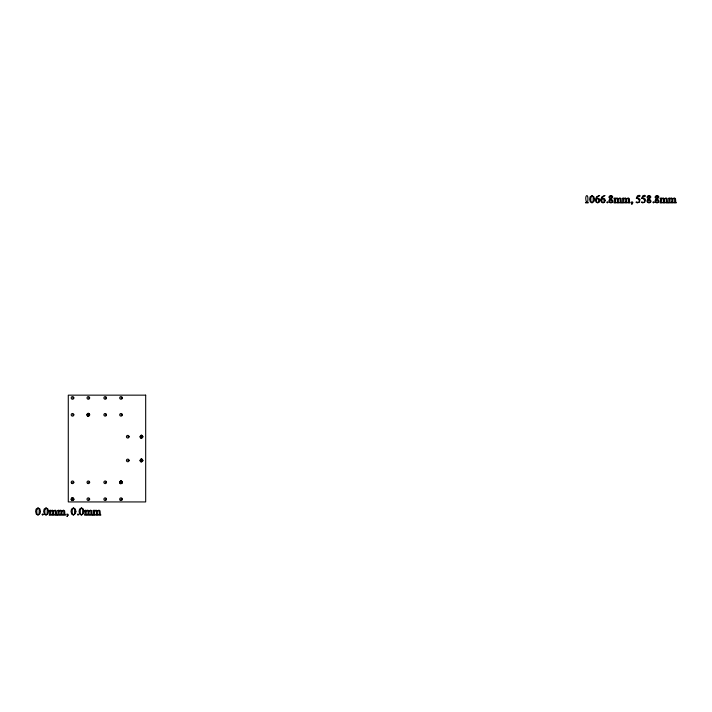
<?xml version="1.0" encoding="UTF-8"?>
<svg xmlns="http://www.w3.org/2000/svg" width="712" height="712" viewBox="0 0 712 712"><rect width="100%" height="100%" fill="white"/><g stroke="black" fill="none" stroke-linecap="round" stroke-linejoin="round"><path stroke-width="1.07" d="M73.826 499.183C69.251 504.452 72.215 492.962 73.648 499.842L72.499 500.5L71.182 499.183L72.499 497.857L73.826 499.183L72.499 499.183M89.641 414.802C85.075 420.08 88.03 408.581 89.463 415.461L87.665 415.942L87.184 414.144L88.324 413.485L89.641 414.802A1.317 1.317 0 0 1 87.665 415.942A1.317 1.317 0 0 1 87.665 413.663A1.317 1.317 0 0 1 89.641 414.802L88.324 414.802M122.339 482.3C117.774 487.578 120.729 476.088 122.161 482.959L121.022 483.626L119.705 482.3L121.022 480.983L122.339 482.3A1.317 1.317 0 0 1 120.364 483.448A1.317 1.317 0 0 1 120.364 481.161A1.317 1.317 0 0 1 122.339 482.3L121.022 482.3M142.783 436.705C138.217 441.983 141.172 430.493 142.605 437.364L141.465 438.022L140.148 436.705L141.465 435.388L142.783 436.705A1.317 1.317 0 0 1 140.807 437.853A1.317 1.317 0 0 1 140.807 435.566A1.317 1.317 0 0 1 142.783 436.705L141.465 436.705M142.783 460.442C138.217 465.71 141.172 454.22 142.605 461.1L141.465 461.759L140.148 460.442L141.465 459.124L142.783 460.442L141.465 460.442M72.499 397.928L73.826 397.928A1.317 1.317 0 0 1 71.841 399.067A1.317 1.317 0 0 1 71.841 396.789A1.317 1.317 0 0 1 73.826 397.928M88.324 397.928L89.641 397.928A1.317 1.317 0 0 1 87.665 399.067A1.317 1.317 0 0 1 87.665 396.789A1.317 1.317 0 0 1 89.641 397.928M105.198 397.928L106.515 397.928A1.317 1.317 0 0 1 104.539 399.067A1.317 1.317 0 0 1 104.539 396.789A1.317 1.317 0 0 1 106.515 397.928M121.022 397.928L122.339 397.928A1.317 1.317 0 0 1 120.364 399.067A1.317 1.317 0 0 1 120.364 396.789A1.317 1.317 0 0 1 122.339 397.928M72.499 414.802L73.826 414.802A1.317 1.317 0 0 1 71.841 415.942A1.317 1.317 0 0 1 71.841 413.663A1.317 1.317 0 0 1 73.826 414.802M105.198 414.802L106.515 414.802A1.317 1.317 0 0 1 104.539 415.942A1.317 1.317 0 0 1 104.539 413.663A1.317 1.317 0 0 1 106.515 414.802M121.022 414.802L122.339 414.802A1.317 1.317 0 0 1 120.364 415.942A1.317 1.317 0 0 1 120.364 413.663A1.317 1.317 0 0 1 122.339 414.802M127.751 436.705L129.077 436.705A1.317 1.317 0 0 1 127.092 437.853A1.317 1.317 0 0 1 127.092 435.566A1.317 1.317 0 0 1 129.077 436.705M127.751 460.442L129.077 460.442A1.317 1.317 0 0 1 127.092 461.581A1.317 1.317 0 0 1 127.092 459.293A1.317 1.317 0 0 1 129.077 460.442M72.499 482.3L73.826 482.3M88.324 482.3L89.641 482.3M105.198 482.3L106.515 482.3A1.317 1.317 0 0 1 104.539 483.448A1.317 1.317 0 0 1 104.539 481.161A1.317 1.317 0 0 1 106.515 482.3M88.324 499.183L89.641 499.183A1.317 1.317 0 0 1 87.665 500.322A1.317 1.317 0 0 1 87.665 498.035A1.317 1.317 0 0 1 89.641 499.183M105.198 499.183L106.515 499.183A1.317 1.317 0 0 1 104.539 500.322A1.317 1.317 0 0 1 104.539 498.035A1.317 1.317 0 0 1 106.515 499.183M121.022 499.183L122.339 499.183M36.81 509.569L36.81 513.503L38.065 514.838L39.124 513.993L39.24 509.525L38.03 508.11L36.81 509.569M44.847 509.569L44.847 513.503L46.111 514.838L47.161 513.993L47.277 509.525L46.066 508.11L44.847 509.569M72.232 509.569L72.241 513.503L73.496 514.838L74.546 513.993L74.662 509.525L73.452 508.11L72.232 509.569M80.269 509.569L80.278 513.503L81.533 514.838L82.583 513.993L82.699 509.525L81.488 508.11L80.269 509.569M590.809 197.34L590.818 201.282L592.072 202.609L593.123 201.772L593.238 197.304L592.028 195.889L590.809 197.34M52.724 513.779L52.581 514.651C50.098 515.274 56.195 515.274 53.72 514.66L53.569 511.332L54.726 510.691L55.483 511.118L55.447 514.696C53.062 515.23 58.98 515.23 56.613 514.714L56.293 510.816L55.162 510.13L53.471 511.038L52.341 510.13L50.668 510.967C51.54 509.178 47.829 511.029 49.724 510.94L49.617 514.758C47.375 515.212 53.249 515.194 50.846 514.731L50.712 511.323L51.255 510.869L52.617 511.207L52.724 513.779M61.054 513.779L60.921 514.651C58.437 515.274 64.534 515.274 62.06 514.66L61.908 511.332L63.056 510.691L63.822 511.118L63.786 514.696C61.401 515.23 67.311 515.23 64.952 514.714L64.623 510.816L63.501 510.13L61.811 511.038L60.671 510.13L59.007 510.967C59.87 509.178 56.159 511.029 58.064 510.94L57.957 514.758C55.714 515.212 61.579 515.194 59.185 514.731L59.043 511.323L59.594 510.869L60.947 511.207L61.054 513.779M88.146 513.779L88.003 514.651C85.529 515.274 91.617 515.274 89.142 514.66L89 511.332L90.148 510.691L90.905 511.118L90.869 514.696C88.484 515.23 94.402 515.23 92.035 514.714L91.715 510.816L90.584 510.13L88.893 511.038L87.763 510.13L86.09 510.967C86.962 509.178 83.251 511.029 85.146 510.94L85.04 514.758C82.797 515.212 88.671 515.194 86.277 514.731L86.134 511.323L86.677 510.869L88.039 511.207L88.146 513.779M96.476 513.779L96.343 514.651C93.859 515.274 99.956 515.274 97.482 514.66L97.33 511.332L98.479 510.691L99.244 511.118L99.208 514.696C96.823 515.23 102.742 515.23 100.374 514.714L100.045 510.816L98.924 510.13L97.233 511.038L96.093 510.13L94.429 510.967C95.301 509.178 91.59 511.029 93.486 510.94L93.379 514.758C91.136 515.212 97.001 515.194 94.607 514.731L94.474 511.323L95.016 510.869L96.378 511.207L96.476 513.779M617.438 201.558L617.304 202.43C614.821 203.054 620.917 203.045 618.434 202.43L618.292 199.111L619.44 198.47L620.197 198.897L620.161 202.475C617.776 203.009 623.694 203 621.336 202.493L621.006 198.595L619.876 197.909L618.194 198.817L617.055 197.909L615.382 198.737C616.254 196.957 612.543 198.808 614.438 198.71L614.331 202.537C612.089 202.982 617.963 202.973 615.568 202.511L615.426 199.102L615.969 198.639L617.331 198.977L617.438 201.558M625.768 201.558L625.634 202.43C623.151 203.054 629.248 203.045 626.774 202.43L626.622 199.111L627.779 198.47L628.536 198.897L628.5 202.475C626.115 203.009 632.034 203 629.666 202.493L629.337 198.595L628.215 197.909L626.524 198.817L625.394 197.909L623.721 198.737C624.593 196.975 620.873 198.808 622.778 198.71L622.671 202.537C620.428 202.982 626.293 202.973 623.899 202.511L623.765 199.102L624.308 198.639L625.67 198.977L625.768 201.558M663.575 201.558L663.442 202.43C660.958 203.054 667.055 203.045 664.581 202.43L664.429 199.111L665.578 198.47L666.334 198.897L666.307 202.475C663.922 203.009 669.832 203 667.473 202.493L667.144 198.595L666.023 197.909L664.332 198.817L663.192 197.909L661.528 198.737C662.391 196.975 658.68 198.808 660.576 198.71L660.469 202.537C658.226 202.982 664.1 202.973 661.706 202.511L661.564 199.102L662.107 198.639L663.468 198.977L663.575 201.558M671.914 201.558L671.772 202.43C669.289 203.054 675.385 203.045 672.911 202.43L672.76 199.111L673.917 198.47L674.673 198.897L674.638 202.475C672.253 203.009 678.171 203 675.804 202.493L675.483 198.595L674.353 197.909L672.662 198.817L671.532 197.909L669.858 198.737C670.731 196.975 667.011 198.808 668.915 198.71L668.808 202.537C666.566 202.982 672.439 202.973 670.037 202.511L669.903 199.102L670.446 198.639L671.808 198.977L671.914 201.558M40.451 511.43L40.13 513.397L38.003 515.132L36.312 514.189L35.6 511.474L36.072 509.151L38.056 507.825L39.925 509.089L40.451 511.43M48.487 511.43L48.167 513.397L46.04 515.132L44.349 514.189L43.637 511.474L44.117 509.151L46.093 507.825L47.962 509.089L48.487 511.43M75.873 511.43L75.552 513.397L73.434 515.132L71.734 514.189L71.022 511.474L71.503 509.151L73.478 507.825L75.347 509.089L75.873 511.43M83.909 511.43L83.589 513.397L81.471 515.132L79.771 514.189L79.059 511.474L79.539 509.151L81.515 507.825L83.384 509.089L83.909 511.43M594.449 199.209L594.128 201.176L592.01 202.902L590.31 201.968L589.598 199.253L590.079 196.93L592.055 195.604L593.924 196.868L594.449 199.209M596.38 199.173L596.585 201.781L597.733 202.6L598.641 202.075L598.703 199.591L597.457 198.692L596.38 199.173M601.738 199.173L601.943 201.781L603.091 202.6L603.999 202.075L604.061 199.591L602.815 198.692L601.738 199.173M609.846 200.197L610.015 202.208L611.866 202.297L611.848 200.535L610.504 199.458L609.846 200.197M647.956 200.197L648.116 202.208L649.967 202.297L649.949 200.535L648.605 199.458L647.956 200.197M655.992 200.197L656.153 202.208L658.004 202.297L657.986 200.535L656.642 199.458L655.992 200.197M636.341 198.274L638.032 198.737L639.474 200.686L639.029 201.994L637.97 202.52L636.448 201.852L635.985 202.244L637.338 202.92L639.421 202.146L640.052 199.235L637.133 197.473L637.578 196.556C640.738 197.5 641.138 194.216 637.507 195.72L636.359 198.221M641.699 198.274L643.39 198.737L644.832 200.686L644.387 201.994L643.328 202.52L641.806 201.852L641.343 202.244L642.696 202.92L644.778 202.146L645.41 199.235L642.491 197.473L642.936 196.556C646.096 197.5 646.496 194.216 642.865 195.72L641.717 198.221M586.43 201.861L586.234 202.475C583.048 203 590.666 202.947 587.56 202.528C589.349 191.92 583.867 194.901 586.43 201.861M612.026 197.073L611.021 198.63L609.686 196.921L610.789 195.88L612.026 197.073M650.127 197.073L649.122 198.63L647.787 196.921L648.89 195.88L650.127 197.073M658.164 197.073L657.158 198.63L655.823 196.921L656.927 195.88L658.164 197.073M67.782 515.185L66.99 516.556L68.201 514.918L67.934 514.197L66.848 514.135L66.884 514.963L67.782 515.185M632.496 202.965L631.713 204.335L632.915 202.697L632.657 201.977L631.562 201.914L631.597 202.742L632.496 202.965M599.878 200.428L599.264 202.155L597.662 202.92L595.989 202.057L595.232 199.76L596.692 196.592C603.66 194.367 596.3 195.871 596.514 198.666L597.911 198.203L599.308 198.781L599.878 200.428M605.236 200.428L604.622 202.155L603.019 202.92L601.346 202.057L600.59 199.76L602.049 196.592C609.018 194.367 601.658 195.871 601.871 198.666L603.269 198.203L604.666 198.781L605.236 200.428M609.25 200.028L608.831 201.202L609.436 202.448L610.905 202.92L612.418 202.404L612.987 201.14L611.332 198.844L612.783 197.099L612.284 196.049L610.949 195.586L609.463 196.067L608.885 197.242L610.22 199.235L609.25 200.028M647.359 200.028L646.932 201.202L647.537 202.448L649.006 202.92L650.528 202.404L651.088 201.14L649.433 198.844L650.884 197.099L650.394 196.049L649.05 195.586L647.564 196.067L646.986 197.242L648.321 199.235L647.359 200.028M655.396 200.028L654.969 201.202L655.574 202.448L657.043 202.92L658.564 202.404L659.125 201.14L657.47 198.844L658.92 197.099L658.431 196.049L657.087 195.586L655.601 196.067L655.022 197.242L656.357 199.235L655.396 200.028M43.201 514.553L42.613 515.15L42.017 514.553L42.613 513.966L43.201 514.553M78.623 514.553L78.035 515.15L77.439 514.553L78.035 513.966L78.623 514.553M607.914 202.333L607.327 202.929L606.731 202.333L607.327 201.745L607.914 202.333M654.061 202.333L653.465 202.929L652.868 202.333L653.465 201.745L654.061 202.333M145.684 395.151L68.281 395.151L68.281 501.933L145.684 501.933L145.684 395.151M140.531 461.376A1.317 1.317 0 0 0 142.738 460.78A1.317 1.317 0 0 0 141.127 459.169A1.317 1.317 0 0 0 140.531 461.376M87.523 483.35A1.317 1.317 0 0 0 89.632 482.478A1.317 1.317 0 0 0 87.816 481.089A1.317 1.317 0 0 0 87.523 483.35M71.574 500.109A1.317 1.317 0 0 0 73.772 499.521A1.317 1.317 0 0 0 72.161 497.902A1.317 1.317 0 0 0 71.574 500.109M71.583 483.252A1.317 1.317 0 0 0 73.781 482.629A1.317 1.317 0 0 0 72.143 481.036A1.317 1.317 0 0 0 71.583 483.252M120.221 500.224A1.317 1.317 0 0 0 122.33 499.352A1.317 1.317 0 0 0 120.515 497.964A1.317 1.317 0 0 0 120.221 500.224"/></g></svg>
